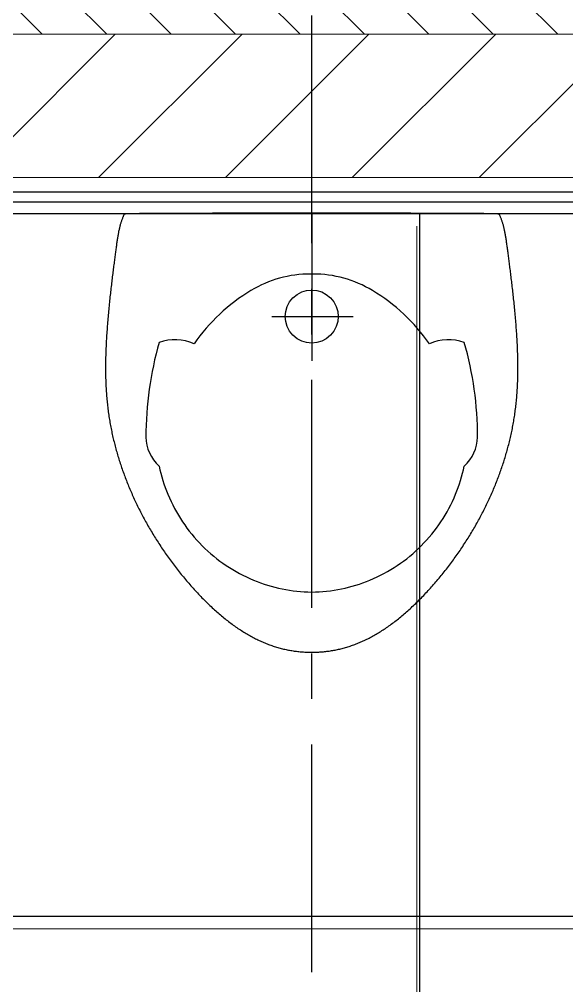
# Model space of a CAD drawing. Header units: millimetres. Extents: x 263321 to 4958806, y 33647 to 987811.
# Drawn here: x 2376948 to 2377329, y 484340 to 485013 of the extents above; entities that cross this region are included whole.
import ezdxf

# ---------------------------------------------------------------- set-up
doc = ezdxf.new("R2010")
doc.units = ezdxf.units.MM
doc.linetypes.add('CENTER', pattern=[50.8, 31.75, -6.35, 6.35, -6.35])
for name, color, linetype in [('A-PLAN-CL', 8, 'CENTER'), ('A-PLAN-HATCH2', 8, 'Continuous'), ('A-PLAN-PLASTER', 67, 'Continuous'), ('A-PLAN-SANITARY FIXTURES', 35, 'Continuous'), ('A-PLAN-TILE', 32, 'Continuous'), ('CEILING TOA', 7, 'Continuous'), ('FLOORING TOA', 7, 'Continuous')]:
    doc.layers.add(name, color=color, linetype=linetype)
for name, color, linetype, lineweight in [('A-PLAN-COLUMN', 3, 'Continuous', 0), ('A-PLAN-RCC-HATCH', 8, 'Continuous', 13), ('A-PLAN-THIN', 251, 'Continuous', 15), ('Base 7th & 9th', 250, 'Continuous', 35), ('TOA-FL-TILE-4', 8, 'Continuous', 5)]:
    doc.layers.add(name, color=color, linetype=linetype, lineweight=lineweight)

# ---------------------------------------------------------------- blocks, each defined once
blk = doc.blocks.new('A$C54621FCA')
at = {"layer": 'A-PLAN-SANITARY FIXTURES'}
for p, q in [((45.41, 282.85, 0), (46.54, 282.98, 0)), ((46.54, 282.98, 0), (47.67, 283.12, 0)), ((47.67, 283.12, 0), (48.82, 283.26, 0)), ((48.82, 283.26, 0), (49.98, 283.39, 0)), ((49.98, 283.39, 0), (51.15, 283.53, 0)), ((51.15, 283.53, 0), (52.33, 283.66, 0)), ((52.33, 283.66, 0), (53.52, 283.8, 0)), ((53.52, 283.8, 0), (54.71, 283.93, 0)), ((54.71, 283.93, 0), (55.92, 284.07, 0)), ((55.92, 284.07, 0), (57.13, 284.2, 0)), ((57.13, 284.2, 0), (58.35, 284.33, 0)), ((58.35, 284.33, 0), (59.58, 284.46, 0)), ((59.58, 284.46, 0), (60.81, 284.59, 0)), ((60.81, 284.59, 0), (62.05, 284.72, 0)), ((62.05, 284.72, 0), (63.3, 284.85, 0)), ((63.3, 284.85, 0), (64.55, 284.97, 0)), ((64.55, 284.97, 0), (65.81, 285.1, 0)), ((65.81, 285.1, 0), (67.07, 285.22, 0)), ((67.07, 285.22, 0), (68.34, 285.34, 0)), ((68.34, 285.34, 0), (69.61, 285.46, 0)), ((69.61, 285.46, 0), (70.89, 285.57, 0)), ((70.89, 285.57, 0), (72.16, 285.69, 0)), ((72.16, 285.69, 0), (73.45, 285.8, 0)), ((73.45, 285.8, 0), (74.73, 285.91, 0)), ((74.73, 285.91, 0), (76.02, 286.01, 0)), ((76.02, 286.01, 0), (77.31, 286.12, 0)), ((77.31, 286.12, 0), (78.6, 286.22, 0)), ((78.6, 286.22, 0), (79.89, 286.31, 0)), ((79.89, 286.31, 0), (81.18, 286.41, 0)), ((81.18, 286.41, 0), (82.47, 286.5, 0)), ((82.47, 286.5, 0), (83.76, 286.59, 0)), ((83.76, 286.59, 0), (85.05, 286.67, 0)), ((85.05, 286.67, 0), (86.34, 286.75, 0)), ((86.34, 286.75, 0), (87.63, 286.83, 0)), ((87.63, 286.83, 0), (88.92, 286.91, 0)), ((88.92, 286.91, 0), (90.2, 286.97, 0)), ((90.2, 286.97, 0), (91.49, 287.04, 0)), ((91.49, 287.04, 0), (92.77, 287.1, 0)), ((92.77, 287.1, 0), (94.04, 287.16, 0)), ((94.04, 287.16, 0), (95.31, 287.21, 0)), ((95.31, 287.21, 0), (96.58, 287.26, 0)), ((96.58, 287.26, 0), (97.85, 287.3, 0)), ((97.85, 287.3, 0), (99.11, 287.34, 0)), ((99.11, 287.34, 0), (100.36, 287.38, 0)), ((100.36, 287.38, 0), (101.61, 287.4, 0)), ((101.61, 287.4, 0), (102.86, 287.43, 0)), ((102.86, 287.43, 0), (104.09, 287.45, 0)), ((104.09, 287.45, 0), (105.33, 287.46, 0)), ((105.33, 287.46, 0), (106.55, 287.47, 0)), ((106.55, 287.47, 0), (107.77, 287.47, 0)), ((107.77, 287.47, 0), (108.98, 287.47, 0)), ((108.98, 287.47, 0), (110.19, 287.46, 0)), ((110.19, 287.46, 0), (111.39, 287.45, 0)), ((111.39, 287.45, 0), (112.59, 287.43, 0)), ((112.59, 287.43, 0), (113.77, 287.4, 0)), ((113.77, 287.4, 0), (114.95, 287.37, 0)), ((114.95, 287.37, 0), (116.13, 287.34, 0)), ((116.13, 287.34, 0), (117.3, 287.3, 0)), ((117.3, 287.3, 0), (118.46, 287.25, 0)), ((118.46, 287.25, 0), (119.62, 287.2, 0)), ((119.62, 287.2, 0), (120.77, 287.14, 0)), ((120.77, 287.14, 0), (121.91, 287.08, 0)), ((121.91, 287.08, 0), (123.05, 287.01, 0)), ((123.05, 287.01, 0), (124.19, 286.94, 0)), ((124.19, 286.94, 0), (125.32, 286.86, 0)), ((125.32, 286.86, 0), (126.44, 286.78, 0)), ((126.44, 286.78, 0), (127.56, 286.69, 0)), ((127.56, 286.69, 0), (128.67, 286.59, 0)), ((128.67, 286.59, 0), (129.78, 286.49, 0)), ((129.78, 286.49, 0), (130.88, 286.39, 0)), ((130.88, 286.39, 0), (131.98, 286.28, 0)), ((131.98, 286.28, 0), (133.07, 286.16, 0)), ((133.07, 286.16, 0), (134.16, 286.04, 0)), ((134.16, 286.04, 0), (135.25, 285.91, 0)), ((135.25, 285.91, 0), (136.33, 285.78, 0)), ((136.33, 285.78, 0), (137.41, 285.64, 0)), ((137.41, 285.64, 0), (138.48, 285.5, 0)), ((138.48, 285.5, 0), (139.55, 285.35, 0)), ((139.55, 285.35, 0), (140.61, 285.2, 0)), ((140.61, 285.2, 0), (141.67, 285.04, 0)), ((141.67, 285.04, 0), (142.73, 284.88, 0)), ((142.73, 284.88, 0), (143.79, 284.71, 0)), ((143.79, 284.71, 0), (144.84, 284.53, 0)), ((144.84, 284.53, 0), (145.88, 284.35, 0)), ((145.88, 284.35, 0), (146.93, 284.17, 0)), ((146.93, 284.17, 0), (147.97, 283.98, 0)), ((147.97, 283.98, 0), (149.01, 283.78, 0)), ((149.01, 283.78, 0), (150.04, 283.58, 0)), ((150.04, 283.58, 0), (151.07, 283.38, 0)), ((151.07, 283.38, 0), (152.1, 283.16, 0)), ((152.1, 283.16, 0), (153.13, 282.95, 0)), ((153.13, 282.95, 0), (154.16, 282.73, 0)), ((4.58, 276.08, 0), (5.04, 276.25, 0)), ((5.04, 276.25, 0), (5.5, 276.41, 0)), ((5.5, 276.41, 0), (5.97, 276.56, 0)), ((5.97, 276.56, 0), (6.44, 276.72, 0)), ((6.44, 276.72, 0), (6.92, 276.87, 0)), ((6.92, 276.87, 0), (7.41, 277.01, 0)), ((7.41, 277.01, 0), (7.9, 277.15, 0)), ((7.9, 277.15, 0), (8.4, 277.29, 0)), ((8.4, 277.29, 0), (8.91, 277.43, 0)), ((8.91, 277.43, 0), (9.42, 277.56, 0)), ((9.42, 277.56, 0), (9.94, 277.69, 0)), ((9.94, 277.69, 0), (10.48, 277.81, 0)), ((10.48, 277.81, 0), (11.02, 277.93, 0)), ((11.02, 277.93, 0), (11.56, 278.05, 0)), ((11.56, 278.05, 0), (12.12, 278.17, 0)), ((12.12, 278.17, 0), (12.69, 278.29, 0)), ((12.69, 278.29, 0), (13.27, 278.4, 0)), ((13.27, 278.4, 0), (13.86, 278.52, 0)), ((13.86, 278.52, 0), (14.46, 278.63, 0)), ((14.46, 278.63, 0), (15.07, 278.74, 0)), ((15.07, 278.74, 0), (15.69, 278.85, 0)), ((15.69, 278.85, 0), (16.33, 278.95, 0)), ((16.33, 278.95, 0), (16.97, 279.06, 0)), ((16.97, 279.06, 0), (17.63, 279.17, 0)), ((17.63, 279.17, 0), (18.3, 279.27, 0)), ((18.3, 279.27, 0), (18.99, 279.38, 0)), ((18.99, 279.38, 0), (19.68, 279.48, 0)), ((19.68, 279.48, 0), (20.4, 279.59, 0)), ((20.4, 279.59, 0), (21.12, 279.69, 0)), ((21.12, 279.69, 0), (21.86, 279.8, 0)), ((21.86, 279.8, 0), (22.62, 279.9, 0)), ((22.62, 279.9, 0), (23.39, 280.01, 0)), ((23.39, 280.01, 0), (24.17, 280.12, 0)), ((24.17, 280.12, 0), (24.97, 280.23, 0)), ((24.97, 280.23, 0), (25.79, 280.34, 0)), ((25.79, 280.34, 0), (26.62, 280.45, 0)), ((26.62, 280.45, 0), (27.47, 280.56, 0)), ((27.47, 280.56, 0), (28.33, 280.68, 0)), ((28.33, 280.68, 0), (29.22, 280.79, 0)), ((29.22, 280.79, 0), (30.11, 280.91, 0)), ((30.11, 280.91, 0), (31.03, 281.03, 0)), ((31.03, 281.03, 0), (31.96, 281.15, 0)), ((31.96, 281.15, 0), (32.91, 281.28, 0)), ((32.91, 281.28, 0), (33.87, 281.4, 0)), ((33.87, 281.4, 0), (34.85, 281.53, 0)), ((34.85, 281.53, 0), (35.84, 281.65, 0)), ((35.84, 281.65, 0), (36.85, 281.78, 0)), ((36.85, 281.78, 0), (37.87, 281.91, 0)), ((37.87, 281.91, 0), (38.91, 282.04, 0)), ((38.91, 282.04, 0), (39.96, 282.18, 0)), ((39.96, 282.18, 0), (41.03, 282.31, 0)), ((41.03, 282.31, 0), (42.1, 282.44, 0)), ((42.1, 282.44, 0), (43.19, 282.58, 0)), ((43.19, 282.58, 0), (44.3, 282.71, 0)), ((44.3, 282.71, 0), (45.41, 282.85, 0)), ((154.16, 282.73, 0), (155.18, 282.5, 0)), ((155.18, 282.5, 0), (156.2, 282.27, 0)), ((156.2, 282.27, 0), (157.22, 282.03, 0)), ((157.22, 282.03, 0), (158.23, 281.79, 0)), ((158.23, 281.79, 0), (159.25, 281.54, 0)), ((159.25, 281.54, 0), (160.26, 281.29, 0)), ((160.26, 281.29, 0), (161.27, 281.03, 0)), ((161.27, 281.03, 0), (162.28, 280.77, 0)), ((162.28, 280.77, 0), (163.29, 280.5, 0)), ((163.29, 280.5, 0), (164.29, 280.22, 0)), ((164.29, 280.22, 0), (165.3, 279.95, 0)), ((165.3, 279.95, 0), (166.3, 279.66, 0)), ((166.3, 279.66, 0), (167.31, 279.37, 0)), ((167.31, 279.37, 0), (168.31, 279.08, 0)), ((168.31, 279.08, 0), (169.31, 278.78, 0)), ((169.31, 278.78, 0), (170.31, 278.48, 0)), ((170.31, 278.48, 0), (171.31, 278.17, 0)), ((171.31, 278.17, 0), (172.31, 277.85, 0)), ((172.31, 277.85, 0), (173.31, 277.53, 0)), ((173.31, 277.53, 0), (174.31, 277.21, 0)), ((174.31, 277.21, 0), (175.3, 276.88, 0)), ((175.3, 276.88, 0), (176.3, 276.54, 0)), ((176.3, 276.54, 0), (177.3, 276.2, 0)), ((177.3, 276.2, 0), (178.3, 275.86, 0)), ((0.37, 268.86, 0), (0.5, 272.05, 0)), ((0.5, 272.05, 0), (0.66, 273.73, 0)), ((0.66, 273.73, 0), (0.85, 274.41, 0)), ((0.85, 274.41, 0), (1.09, 274.61, 0)), ((1.09, 274.61, 0), (1.36, 274.74, 0)), ((1.36, 274.74, 0), (1.68, 274.88, 0)), ((1.68, 274.88, 0), (2.03, 275.04, 0)), ((2.03, 275.04, 0), (2.41, 275.2, 0)), ((2.41, 275.2, 0), (2.82, 275.38, 0)), ((2.82, 275.38, 0), (3.24, 275.55, 0)), ((3.24, 275.55, 0), (3.68, 275.73, 0)), ((3.68, 275.73, 0), (4.13, 275.91, 0)), ((4.13, 275.91, 0), (4.58, 276.08, 0)), ((178.3, 275.86, 0), (179.29, 275.51, 0)), ((179.29, 275.51, 0), (180.29, 275.16, 0)), ((180.29, 275.16, 0), (181.29, 274.8, 0)), ((181.29, 274.8, 0), (182.28, 274.43, 0)), ((182.28, 274.43, 0), (183.28, 274.06, 0)), ((183.28, 274.06, 0), (184.27, 273.68, 0)), ((184.27, 273.68, 0), (185.27, 273.3, 0)), ((185.27, 273.3, 0), (186.26, 272.92, 0)), ((186.26, 272.92, 0), (187.26, 272.53, 0)), ((187.26, 272.53, 0), (188.25, 272.13, 0)), ((188.25, 272.13, 0), (189.25, 271.73, 0)), ((189.25, 271.73, 0), (190.24, 271.33, 0)), ((190.24, 271.33, 0), (191.23, 270.92, 0)), ((191.23, 270.92, 0), (192.22, 270.5, 0)), ((192.22, 270.5, 0), (193.21, 270.08, 0)), ((193.21, 270.08, 0), (194.2, 269.65, 0)), ((194.2, 269.65, 0), (195.19, 269.22, 0)), ((0.19, 255.96, 0), (0.27, 263.67, 0)), ((0.27, 263.67, 0), (0.37, 268.86, 0)), ((195.19, 269.22, 0), (196.18, 268.78, 0)), ((196.18, 268.78, 0), (197.17, 268.34, 0)), ((197.17, 268.34, 0), (198.16, 267.9, 0)), ((198.16, 267.9, 0), (199.15, 267.44, 0)), ((199.15, 267.44, 0), (200.14, 266.99, 0)), ((200.14, 266.99, 0), (201.12, 266.52, 0)), ((201.12, 266.52, 0), (202.11, 266.06, 0)), ((202.11, 266.06, 0), (203.09, 265.58, 0)), ((203.09, 265.58, 0), (204.08, 265.11, 0)), ((204.08, 265.11, 0), (205.06, 264.62, 0)), ((205.06, 264.62, 0), (206.04, 264.14, 0)), ((206.04, 264.14, 0), (207.02, 263.64, 0)), ((207.02, 263.64, 0), (208, 263.14, 0)), ((208, 263.14, 0), (208.98, 262.64, 0)), ((0.13, 245.22, 0), (0.19, 255.96, 0)), ((208.98, 262.64, 0), (209.96, 262.13, 0)), ((209.96, 262.13, 0), (210.94, 261.62, 0)), ((210.94, 261.62, 0), (211.91, 261.1, 0)), ((211.91, 261.1, 0), (212.89, 260.58, 0)), ((212.89, 260.58, 0), (213.86, 260.05, 0)), ((213.86, 260.05, 0), (214.84, 259.51, 0)), ((214.84, 259.51, 0), (215.81, 258.97, 0)), ((215.81, 258.97, 0), (216.78, 258.43, 0)), ((216.78, 258.43, 0), (217.75, 257.88, 0)), ((217.75, 257.88, 0), (218.72, 257.32, 0)), ((218.72, 257.32, 0), (219.69, 256.76, 0)), ((219.69, 256.76, 0), (220.66, 256.2, 0)), ((220.66, 256.2, 0), (221.62, 255.63, 0)), ((221.62, 255.63, 0), (222.59, 255.05, 0)), ((222.59, 255.05, 0), (223.55, 254.47, 0)), ((223.55, 254.47, 0), (224.51, 253.88, 0)), ((224.51, 253.88, 0), (225.47, 253.29, 0)), ((225.47, 253.29, 0), (226.43, 252.69, 0)), ((226.43, 252.69, 0), (227.39, 252.09, 0)), ((227.39, 252.09, 0), (228.34, 251.48, 0)), ((228.34, 251.48, 0), (229.3, 250.87, 0)), ((229.3, 250.87, 0), (230.25, 250.25, 0)), ((230.25, 250.25, 0), (231.2, 249.63, 0)), ((231.2, 249.63, 0), (232.15, 249, 0)), ((0.08, 230.95, 0), (0.13, 245.22, 0)), ((232.15, 249, 0), (233.1, 248.37, 0)), ((233.1, 248.37, 0), (234.05, 247.73, 0)), ((234.05, 247.73, 0), (235, 247.09, 0)), ((235, 247.09, 0), (235.94, 246.44, 0)), ((235.94, 246.44, 0), (236.88, 245.79, 0)), ((236.88, 245.79, 0), (237.82, 245.13, 0)), ((237.82, 245.13, 0), (238.76, 244.46, 0)), ((238.76, 244.46, 0), (239.7, 243.79, 0)), ((239.7, 243.79, 0), (240.64, 243.12, 0)), ((240.64, 243.12, 0), (241.57, 242.44, 0)), ((241.57, 242.44, 0), (242.5, 241.76, 0)), ((242.5, 241.76, 0), (243.43, 241.07, 0)), ((243.43, 241.07, 0), (244.35, 240.37, 0)), ((244.35, 240.37, 0), (245.27, 239.68, 0)), ((245.27, 239.68, 0), (246.19, 238.98, 0)), ((246.19, 238.98, 0), (247.11, 238.27, 0)), ((247.11, 238.27, 0), (248.02, 237.56, 0)), ((248.02, 237.56, 0), (248.94, 236.84, 0)), ((248.94, 236.84, 0), (249.84, 236.12, 0)), ((249.84, 236.12, 0), (250.75, 235.4, 0)), ((0.05, 212.89, 0), (0.08, 230.95, 0)), ((250.75, 235.4, 0), (251.65, 234.67, 0)), ((251.65, 234.67, 0), (252.54, 233.94, 0)), ((252.54, 233.94, 0), (253.44, 233.21, 0)), ((253.44, 233.21, 0), (254.33, 232.47, 0)), ((254.33, 232.47, 0), (255.21, 231.73, 0)), ((255.21, 231.73, 0), (256.09, 230.98, 0)), ((256.09, 230.98, 0), (256.97, 230.23, 0)), ((256.97, 230.23, 0), (257.84, 229.48, 0)), ((257.84, 229.48, 0), (258.71, 228.72, 0)), ((258.71, 228.72, 0), (259.57, 227.96, 0)), ((259.57, 227.96, 0), (260.43, 227.2, 0)), ((260.43, 227.2, 0), (261.28, 226.44, 0)), ((261.28, 226.44, 0), (262.13, 225.67, 0)), ((262.13, 225.67, 0), (262.97, 224.9, 0)), ((262.97, 224.9, 0), (263.81, 224.12, 0)), ((263.81, 224.12, 0), (264.64, 223.35, 0)), ((264.64, 223.35, 0), (265.47, 222.57, 0)), ((265.47, 222.57, 0), (266.29, 221.78, 0)), ((266.29, 221.78, 0), (267.1, 221, 0)), ((267.1, 221, 0), (267.91, 220.21, 0)), ((267.91, 220.21, 0), (268.71, 219.42, 0)), ((268.71, 219.42, 0), (269.51, 218.63, 0)), ((269.51, 218.63, 0), (270.3, 217.84, 0)), ((270.3, 217.84, 0), (271.08, 217.05, 0)), ((271.08, 217.05, 0), (271.86, 216.25, 0)), ((271.86, 216.25, 0), (272.63, 215.45, 0)), ((0.02, 191.8, 0), (0.05, 212.89, 0)), ((272.63, 215.45, 0), (273.39, 214.65, 0)), ((273.39, 214.65, 0), (274.15, 213.85, 0)), ((274.15, 213.85, 0), (274.89, 213.04, 0)), ((274.89, 213.04, 0), (275.63, 212.24, 0)), ((275.63, 212.24, 0), (276.37, 211.43, 0)), ((276.37, 211.43, 0), (277.09, 210.62, 0)), ((277.09, 210.62, 0), (277.81, 209.81, 0)), ((277.81, 209.81, 0), (278.52, 209, 0)), ((278.52, 209, 0), (279.23, 208.19, 0)), ((279.23, 208.19, 0), (279.92, 207.38, 0)), ((279.92, 207.38, 0), (280.61, 206.56, 0)), ((280.61, 206.56, 0), (281.28, 205.75, 0)), ((281.28, 205.75, 0), (281.95, 204.93, 0)), ((281.95, 204.93, 0), (282.61, 204.12, 0)), ((282.61, 204.12, 0), (283.27, 203.3, 0)), ((283.27, 203.3, 0), (283.91, 202.48, 0)), ((283.91, 202.48, 0), (284.54, 201.66, 0)), ((284.54, 201.66, 0), (285.17, 200.85, 0)), ((285.17, 200.85, 0), (285.78, 200.03, 0)), ((285.78, 200.03, 0), (286.39, 199.21, 0)), ((286.39, 199.21, 0), (286.99, 198.39, 0)), ((286.99, 198.39, 0), (287.58, 197.57, 0)), ((287.58, 197.57, 0), (288.15, 196.75, 0)), ((288.15, 196.75, 0), (288.72, 195.93, 0)), ((288.72, 195.93, 0), (289.28, 195.12, 0)), ((0.01, 168.69, 0), (0.02, 191.8, 0)), ((289.28, 195.12, 0), (289.83, 194.3, 0)), ((289.83, 194.3, 0), (290.37, 193.48, 0)), ((290.37, 193.48, 0), (290.9, 192.66, 0)), ((290.9, 192.66, 0), (291.42, 191.84, 0)), ((291.42, 191.84, 0), (291.93, 191.02, 0)), ((291.93, 191.02, 0), (292.43, 190.21, 0)), ((292.43, 190.21, 0), (292.92, 189.39, 0)), ((292.92, 189.39, 0), (293.4, 188.57, 0)), ((293.4, 188.57, 0), (293.87, 187.75, 0)), ((293.87, 187.75, 0), (294.34, 186.94, 0)), ((294.34, 186.94, 0), (294.79, 186.12, 0)), ((294.79, 186.12, 0), (295.23, 185.3, 0)), ((295.23, 185.3, 0), (295.66, 184.49, 0)), ((295.66, 184.49, 0), (296.09, 183.67, 0)), ((296.09, 183.67, 0), (296.5, 182.85, 0)), ((296.5, 182.85, 0), (296.91, 182.04, 0)), ((296.91, 182.04, 0), (297.3, 181.22, 0)), ((297.3, 181.22, 0), (297.69, 180.4, 0)), ((297.69, 180.4, 0), (298.07, 179.59, 0)), ((298.07, 179.59, 0), (298.44, 178.77, 0)), ((298.44, 178.77, 0), (298.79, 177.96, 0)), ((298.79, 177.96, 0), (299.14, 177.14, 0)), ((299.14, 177.14, 0), (299.48, 176.32, 0)), ((299.48, 176.32, 0), (299.81, 175.51, 0)), ((299.81, 175.51, 0), (300.14, 174.69, 0)), ((0, 144.58, 0), (0.01, 168.69, 0)), ((71.98, 171.58, 0), (71.98, 114.81, 0)), ((300.14, 174.69, 0), (300.45, 173.88, 0)), ((300.45, 173.88, 0), (300.75, 173.06, 0)), ((300.75, 173.06, 0), (301.05, 172.25, 0)), ((301.05, 172.25, 0), (301.33, 171.43, 0)), ((301.33, 171.43, 0), (301.61, 170.62, 0)), ((301.61, 170.62, 0), (301.88, 169.8, 0)), ((301.88, 169.8, 0), (302.14, 168.99, 0)), ((302.14, 168.99, 0), (302.39, 168.17, 0)), ((302.39, 168.17, 0), (302.63, 167.36, 0)), ((302.63, 167.36, 0), (302.86, 166.55, 0)), ((302.86, 166.55, 0), (303.08, 165.73, 0)), ((303.08, 165.73, 0), (303.3, 164.92, 0)), ((303.3, 164.92, 0), (303.5, 164.1, 0)), ((303.5, 164.1, 0), (303.7, 163.29, 0)), ((303.7, 163.29, 0), (303.89, 162.47, 0)), ((303.89, 162.47, 0), (304.07, 161.66, 0)), ((304.07, 161.66, 0), (304.24, 160.85, 0)), ((304.24, 160.85, 0), (304.4, 160.03, 0)), ((304.4, 160.03, 0), (304.55, 159.22, 0)), ((304.55, 159.22, 0), (304.7, 158.4, 0)), ((304.7, 158.4, 0), (304.83, 157.59, 0)), ((304.83, 157.59, 0), (304.96, 156.78, 0)), ((304.96, 156.78, 0), (305.08, 155.96, 0)), ((305.08, 155.96, 0), (305.19, 155.15, 0)), ((305.19, 155.15, 0), (305.3, 154.34, 0)), ((305.3, 154.34, 0), (305.39, 153.52, 0)), ((305.39, 153.52, 0), (305.48, 152.71, 0)), ((305.48, 152.71, 0), (305.55, 151.9, 0)), ((305.55, 151.9, 0), (305.62, 151.08, 0)), ((305.62, 151.08, 0), (305.69, 150.27, 0)), ((305.69, 150.27, 0), (305.74, 149.46, 0)), ((305.74, 149.46, 0), (305.78, 148.64, 0)), ((305.78, 148.64, 0), (305.82, 147.83, 0)), ((0, 143.74, 0), (0, 144.58, 0)), ((0, 143.74, 0), (102.78, 143.74, 0)), ((0, 142.89, 0), (0, 143.74, 0)), ((0.01, 118.78, 0), (0, 142.89, 0)), ((305.82, 147.83, 0), (305.85, 147.02, 0)), ((305.85, 147.02, 0), (305.87, 146.2, 0)), ((305.87, 146.2, 0), (305.88, 145.39, 0)), ((305.88, 142.08, 0), (305.87, 141.27, 0)), ((305.88, 145.39, 0), (305.89, 144.58, 0)), ((305.89, 144.58, 0), (305.88, 143.76, 0)), ((305.88, 143.76, 0), (305.88, 143.74, 0)), ((305.88, 143.74, 0), (305.88, 143.71, 0)), ((305.88, 143.71, 0), (305.89, 142.89, 0)), ((305.89, 142.89, 0), (305.88, 142.08, 0)), ((305.48, 134.76, 0), (305.39, 133.95, 0)), ((305.55, 135.57, 0), (305.48, 134.76, 0)), ((305.62, 136.39, 0), (305.55, 135.57, 0)), ((305.69, 137.2, 0), (305.62, 136.39, 0)), ((305.74, 138.01, 0), (305.69, 137.2, 0)), ((305.78, 138.83, 0), (305.74, 138.01, 0)), ((305.82, 139.64, 0), (305.78, 138.83, 0)), ((305.85, 140.45, 0), (305.82, 139.64, 0)), ((305.87, 141.27, 0), (305.85, 140.45, 0)), ((304.55, 128.25, 0), (304.4, 127.44, 0)), ((304.7, 129.07, 0), (304.55, 128.25, 0)), ((304.83, 129.88, 0), (304.7, 129.07, 0)), ((304.96, 130.69, 0), (304.83, 129.88, 0)), ((305.08, 131.51, 0), (304.96, 130.69, 0)), ((305.19, 132.32, 0), (305.08, 131.51, 0)), ((305.3, 133.13, 0), (305.19, 132.32, 0)), ((305.39, 133.95, 0), (305.3, 133.13, 0)), ((303.08, 121.74, 0), (302.86, 120.93, 0)), ((303.3, 122.55, 0), (303.08, 121.74, 0)), ((303.5, 123.37, 0), (303.3, 122.55, 0)), ((303.7, 124.18, 0), (303.5, 123.37, 0)), ((303.89, 125, 0), (303.7, 124.18, 0)), ((304.07, 125.81, 0), (303.89, 125, 0)), ((304.24, 126.62, 0), (304.07, 125.81, 0)), ((304.4, 127.44, 0), (304.24, 126.62, 0)), ((0.02, 95.67, 0), (0.01, 118.78, 0)), ((301.05, 115.22, 0), (300.75, 114.41, 0)), ((301.33, 116.04, 0), (301.05, 115.22, 0)), ((301.61, 116.85, 0), (301.33, 116.04, 0)), ((301.88, 117.67, 0), (301.61, 116.85, 0)), ((302.14, 118.48, 0), (301.88, 117.67, 0)), ((302.39, 119.3, 0), (302.14, 118.48, 0)), ((302.63, 120.11, 0), (302.39, 119.3, 0)), ((302.86, 120.93, 0), (302.63, 120.11, 0)), ((298.07, 107.88, 0), (297.69, 107.07, 0)), ((298.44, 108.7, 0), (298.07, 107.88, 0)), ((298.79, 109.51, 0), (298.44, 108.7, 0)), ((299.14, 110.33, 0), (298.79, 109.51, 0)), ((299.48, 111.15, 0), (299.14, 110.33, 0)), ((299.81, 111.96, 0), (299.48, 111.15, 0)), ((300.14, 112.78, 0), (299.81, 111.96, 0)), ((300.45, 113.59, 0), (300.14, 112.78, 0)), ((300.75, 114.41, 0), (300.45, 113.59, 0)), ((294.79, 101.35, 0), (294.34, 100.53, 0)), ((295.23, 102.17, 0), (294.79, 101.35, 0)), ((295.66, 102.98, 0), (295.23, 102.17, 0)), ((296.09, 103.8, 0), (295.66, 102.98, 0)), ((296.5, 104.62, 0), (296.09, 103.8, 0)), ((296.91, 105.43, 0), (296.5, 104.62, 0)), ((297.3, 106.25, 0), (296.91, 105.43, 0)), ((297.69, 107.07, 0), (297.3, 106.25, 0)), ((0.05, 74.58, 0), (0.02, 95.67, 0)), ((290.9, 94.81, 0), (290.37, 93.99, 0)), ((291.42, 95.63, 0), (290.9, 94.81, 0)), ((291.93, 96.45, 0), (291.42, 95.63, 0)), ((292.43, 97.26, 0), (291.93, 96.45, 0)), ((292.92, 98.08, 0), (292.43, 97.26, 0)), ((293.4, 98.9, 0), (292.92, 98.08, 0)), ((293.87, 99.72, 0), (293.4, 98.9, 0)), ((294.34, 100.53, 0), (293.87, 99.72, 0)), ((286.39, 88.26, 0), (285.78, 87.44, 0)), ((286.99, 89.08, 0), (286.39, 88.26, 0)), ((287.58, 89.9, 0), (286.99, 89.08, 0)), ((288.15, 90.72, 0), (287.58, 89.9, 0)), ((288.72, 91.54, 0), (288.15, 90.72, 0)), ((289.28, 92.35, 0), (288.72, 91.54, 0)), ((289.83, 93.17, 0), (289.28, 92.35, 0)), ((290.37, 93.99, 0), (289.83, 93.17, 0)), ((280.61, 80.91, 0), (279.92, 80.1, 0)), ((281.28, 81.72, 0), (280.61, 80.91, 0)), ((281.95, 82.54, 0), (281.28, 81.72, 0)), ((282.61, 83.36, 0), (281.95, 82.54, 0)), ((283.27, 84.17, 0), (282.61, 83.36, 0)), ((283.91, 84.99, 0), (283.27, 84.17, 0)), ((284.54, 85.81, 0), (283.91, 84.99, 0)), ((285.17, 86.62, 0), (284.54, 85.81, 0)), ((285.78, 87.44, 0), (285.17, 86.62, 0)), ((0.08, 56.52, 0), (0.05, 74.58, 0)), ((274.89, 74.43, 0), (274.15, 73.62, 0)), ((275.63, 75.23, 0), (274.89, 74.43, 0)), ((276.37, 76.04, 0), (275.63, 75.23, 0)), ((277.09, 76.85, 0), (276.37, 76.04, 0)), ((277.81, 77.66, 0), (277.09, 76.85, 0)), ((278.52, 78.47, 0), (277.81, 77.66, 0)), ((279.23, 79.28, 0), (278.52, 78.47, 0)), ((279.92, 80.1, 0), (279.23, 79.28, 0)), ((268.71, 68.05, 0), (267.91, 67.26, 0)), ((269.51, 68.84, 0), (268.71, 68.05, 0)), ((270.3, 69.63, 0), (269.51, 68.84, 0)), ((271.08, 70.43, 0), (270.3, 69.63, 0)), ((271.86, 71.22, 0), (271.08, 70.43, 0)), ((272.63, 72.02, 0), (271.86, 71.22, 0)), ((273.39, 72.82, 0), (272.63, 72.02, 0)), ((274.15, 73.62, 0), (273.39, 72.82, 0)), ((261.28, 61.03, 0), (260.43, 60.27, 0)), ((262.13, 61.8, 0), (261.28, 61.03, 0)), ((262.97, 62.57, 0), (262.13, 61.8, 0)), ((263.81, 63.35, 0), (262.97, 62.57, 0)), ((264.64, 64.12, 0), (263.81, 63.35, 0)), ((265.47, 64.9, 0), (264.64, 64.12, 0)), ((266.29, 65.69, 0), (265.47, 64.9, 0)), ((267.1, 66.47, 0), (266.29, 65.69, 0)), ((267.91, 67.26, 0), (267.1, 66.47, 0)), ((0.13, 42.25, 0), (0.08, 56.52, 0)), ((253.44, 54.26, 0), (252.54, 53.53, 0)), ((254.33, 55, 0), (253.44, 54.26, 0)), ((255.21, 55.74, 0), (254.33, 55, 0)), ((256.09, 56.49, 0), (255.21, 55.74, 0)), ((256.97, 57.24, 0), (256.09, 56.49, 0)), ((257.84, 57.99, 0), (256.97, 57.24, 0)), ((258.71, 58.75, 0), (257.84, 57.99, 0)), ((259.57, 59.51, 0), (258.71, 58.75, 0)), ((260.43, 60.27, 0), (259.57, 59.51, 0)), ((245.27, 47.79, 0), (244.35, 47.1, 0)), ((246.19, 48.5, 0), (245.27, 47.79, 0)), ((247.11, 49.2, 0), (246.19, 48.5, 0)), ((248.02, 49.91, 0), (247.11, 49.2, 0)), ((248.94, 50.63, 0), (248.02, 49.91, 0)), ((249.84, 51.35, 0), (248.94, 50.63, 0)), ((250.75, 52.07, 0), (249.84, 51.35, 0)), ((251.65, 52.8, 0), (250.75, 52.07, 0)), ((252.54, 53.53, 0), (251.65, 52.8, 0)), ((0.19, 31.51, 0), (0.13, 42.25, 0)), ((235.94, 41.03, 0), (235, 40.38, 0)), ((236.88, 41.69, 0), (235.94, 41.03, 0)), ((237.82, 42.34, 0), (236.88, 41.69, 0)), ((238.76, 43.01, 0), (237.82, 42.34, 0)), ((239.7, 43.68, 0), (238.76, 43.01, 0)), ((240.64, 44.35, 0), (239.7, 43.68, 0)), ((241.57, 45.03, 0), (240.64, 44.35, 0)), ((242.5, 45.71, 0), (241.57, 45.03, 0)), ((243.43, 46.4, 0), (242.5, 45.71, 0)), ((244.35, 47.1, 0), (243.43, 46.4, 0)), ((225.47, 34.18, 0), (224.51, 33.59, 0)), ((226.43, 34.78, 0), (225.47, 34.18, 0)), ((227.39, 35.38, 0), (226.43, 34.78, 0)), ((228.34, 35.99, 0), (227.39, 35.38, 0)), ((229.3, 36.6, 0), (228.34, 35.99, 0)), ((230.25, 37.22, 0), (229.3, 36.6, 0)), ((231.2, 37.84, 0), (230.25, 37.22, 0)), ((232.15, 38.47, 0), (231.2, 37.84, 0)), ((233.1, 39.1, 0), (232.15, 38.47, 0)), ((234.05, 39.74, 0), (233.1, 39.1, 0)), ((235, 40.38, 0), (234.05, 39.74, 0)), ((0.27, 23.8, 0), (0.19, 31.51, 0)), ((213.86, 27.42, 0), (212.89, 26.89, 0)), ((214.84, 27.96, 0), (213.86, 27.42, 0)), ((215.81, 28.5, 0), (214.84, 27.96, 0)), ((216.78, 29.04, 0), (215.81, 28.5, 0)), ((217.75, 29.59, 0), (216.78, 29.04, 0)), ((218.72, 30.15, 0), (217.75, 29.59, 0)), ((219.69, 30.71, 0), (218.72, 30.15, 0)), ((220.66, 31.27, 0), (219.69, 30.71, 0)), ((221.62, 31.84, 0), (220.66, 31.27, 0)), ((222.59, 32.42, 0), (221.62, 31.84, 0)), ((223.55, 33, 0), (222.59, 32.42, 0)), ((224.51, 33.59, 0), (223.55, 33, 0)), ((0.37, 18.61, 0), (0.27, 23.8, 0)), ((200.14, 20.48, 0), (199.15, 20.03, 0)), ((201.12, 20.95, 0), (200.14, 20.48, 0)), ((202.11, 21.41, 0), (201.12, 20.95, 0)), ((203.09, 21.89, 0), (202.11, 21.41, 0)), ((204.08, 22.36, 0), (203.09, 21.89, 0)), ((205.06, 22.85, 0), (204.08, 22.36, 0)), ((206.04, 23.33, 0), (205.06, 22.85, 0)), ((207.02, 23.83, 0), (206.04, 23.33, 0)), ((208, 24.33, 0), (207.02, 23.83, 0)), ((208.98, 24.83, 0), (208, 24.33, 0)), ((209.96, 25.34, 0), (208.98, 24.83, 0)), ((210.94, 25.85, 0), (209.96, 25.34, 0)), ((211.91, 26.37, 0), (210.94, 25.85, 0)), ((212.89, 26.89, 0), (211.91, 26.37, 0)), ((0.5, 15.42, 0), (0.37, 18.61, 0)), ((0.66, 13.74, 0), (0.5, 15.42, 0)), ((0.85, 13.06, 0), (0.66, 13.74, 0)), ((184.27, 13.79, 0), (183.28, 13.41, 0)), ((185.27, 14.17, 0), (184.27, 13.79, 0)), ((186.26, 14.55, 0), (185.27, 14.17, 0)), ((187.26, 14.94, 0), (186.26, 14.55, 0)), ((188.25, 15.34, 0), (187.26, 14.94, 0)), ((189.25, 15.74, 0), (188.25, 15.34, 0)), ((190.24, 16.14, 0), (189.25, 15.74, 0)), ((191.23, 16.56, 0), (190.24, 16.14, 0)), ((192.22, 16.97, 0), (191.23, 16.56, 0)), ((193.21, 17.39, 0), (192.22, 16.97, 0)), ((194.2, 17.82, 0), (193.21, 17.39, 0)), ((195.19, 18.25, 0), (194.2, 17.82, 0)), ((196.18, 18.69, 0), (195.19, 18.25, 0)), ((197.17, 19.13, 0), (196.18, 18.69, 0)), ((198.16, 19.58, 0), (197.17, 19.13, 0)), ((199.15, 20.03, 0), (198.16, 19.58, 0)), ((1.09, 12.86, 0), (0.85, 13.06, 0)), ((1.36, 12.73, 0), (1.09, 12.86, 0)), ((1.68, 12.59, 0), (1.36, 12.73, 0)), ((2.03, 12.43, 0), (1.68, 12.59, 0)), ((2.41, 12.27, 0), (2.03, 12.43, 0)), ((2.82, 12.09, 0), (2.41, 12.27, 0)), ((3.24, 11.92, 0), (2.82, 12.09, 0)), ((3.68, 11.74, 0), (3.24, 11.92, 0)), ((4.13, 11.56, 0), (3.68, 11.74, 0)), ((4.58, 11.39, 0), (4.13, 11.56, 0)), ((5.04, 11.23, 0), (4.58, 11.39, 0)), ((5.5, 11.06, 0), (5.04, 11.23, 0)), ((5.97, 10.91, 0), (5.5, 11.06, 0)), ((6.44, 10.75, 0), (5.97, 10.91, 0)), ((6.92, 10.6, 0), (6.44, 10.75, 0)), ((7.41, 10.46, 0), (6.92, 10.6, 0)), ((7.9, 10.32, 0), (7.41, 10.46, 0)), ((8.4, 10.18, 0), (7.9, 10.32, 0)), ((8.91, 10.04, 0), (8.4, 10.18, 0)), ((9.42, 9.91, 0), (8.91, 10.04, 0)), ((9.94, 9.79, 0), (9.42, 9.91, 0)), ((10.48, 9.66, 0), (9.94, 9.79, 0)), ((11.02, 9.54, 0), (10.48, 9.66, 0)), ((11.56, 9.42, 0), (11.02, 9.54, 0)), ((12.12, 9.3, 0), (11.56, 9.42, 0)), ((12.69, 9.18, 0), (12.12, 9.3, 0)), ((13.27, 9.07, 0), (12.69, 9.18, 0)), ((13.86, 8.95, 0), (13.27, 9.07, 0)), ((14.46, 8.84, 0), (13.86, 8.95, 0)), ((15.07, 8.73, 0), (14.46, 8.84, 0)), ((15.69, 8.63, 0), (15.07, 8.73, 0)), ((16.33, 8.52, 0), (15.69, 8.63, 0)), ((16.97, 8.41, 0), (16.33, 8.52, 0)), ((17.63, 8.31, 0), (16.97, 8.41, 0)), ((18.3, 8.2, 0), (17.63, 8.31, 0)), ((18.99, 8.09, 0), (18.3, 8.2, 0)), ((19.68, 7.99, 0), (18.99, 8.09, 0)), ((20.4, 7.88, 0), (19.68, 7.99, 0)), ((21.12, 7.78, 0), (20.4, 7.88, 0)), ((21.86, 7.67, 0), (21.12, 7.78, 0)), ((22.62, 7.57, 0), (21.86, 7.67, 0)), ((23.39, 7.46, 0), (22.62, 7.57, 0)), ((24.17, 7.35, 0), (23.39, 7.46, 0)), ((24.97, 7.24, 0), (24.17, 7.35, 0)), ((25.79, 7.13, 0), (24.97, 7.24, 0)), ((26.62, 7.02, 0), (25.79, 7.13, 0)), ((27.47, 6.91, 0), (26.62, 7.02, 0)), ((28.33, 6.79, 0), (27.47, 6.91, 0)), ((29.22, 6.68, 0), (28.33, 6.79, 0)), ((163.29, 6.97, 0), (162.28, 6.71, 0)), ((164.29, 7.25, 0), (163.29, 6.97, 0)), ((165.3, 7.53, 0), (164.29, 7.25, 0)), ((166.3, 7.81, 0), (165.3, 7.53, 0)), ((167.31, 8.1, 0), (166.3, 7.81, 0)), ((168.31, 8.39, 0), (167.31, 8.1, 0)), ((169.31, 8.69, 0), (168.31, 8.39, 0)), ((170.31, 8.99, 0), (169.31, 8.69, 0)), ((171.31, 9.3, 0), (170.31, 8.99, 0)), ((172.31, 9.62, 0), (171.31, 9.3, 0)), ((173.31, 9.94, 0), (172.31, 9.62, 0)), ((174.31, 10.26, 0), (173.31, 9.94, 0)), ((175.3, 10.59, 0), (174.31, 10.26, 0)), ((176.3, 10.93, 0), (175.3, 10.59, 0)), ((177.3, 11.27, 0), (176.3, 10.93, 0)), ((178.3, 11.61, 0), (177.3, 11.27, 0)), ((179.29, 11.96, 0), (178.3, 11.61, 0)), ((180.29, 12.32, 0), (179.29, 11.96, 0)), ((181.29, 12.68, 0), (180.29, 12.32, 0)), ((182.28, 13.04, 0), (181.29, 12.68, 0)), ((183.28, 13.41, 0), (182.28, 13.04, 0)), ((30.11, 6.56, 0), (29.22, 6.68, 0)), ((31.03, 6.44, 0), (30.11, 6.56, 0)), ((31.96, 6.32, 0), (31.03, 6.44, 0)), ((32.91, 6.19, 0), (31.96, 6.32, 0)), ((33.87, 6.07, 0), (32.91, 6.19, 0)), ((34.85, 5.94, 0), (33.87, 6.07, 0)), ((35.84, 5.82, 0), (34.85, 5.94, 0)), ((36.85, 5.69, 0), (35.84, 5.82, 0)), ((37.87, 5.56, 0), (36.85, 5.69, 0)), ((38.91, 5.43, 0), (37.87, 5.56, 0)), ((39.96, 5.29, 0), (38.91, 5.43, 0)), ((41.03, 5.16, 0), (39.96, 5.29, 0)), ((42.1, 5.03, 0), (41.03, 5.16, 0)), ((43.19, 4.89, 0), (42.1, 5.03, 0)), ((44.3, 4.76, 0), (43.19, 4.89, 0)), ((45.41, 4.62, 0), (44.3, 4.76, 0)), ((46.54, 4.49, 0), (45.41, 4.62, 0)), ((47.67, 4.35, 0), (46.54, 4.49, 0)), ((48.82, 4.21, 0), (47.67, 4.35, 0)), ((49.98, 4.08, 0), (48.82, 4.21, 0)), ((51.15, 3.94, 0), (49.98, 4.08, 0)), ((52.33, 3.81, 0), (51.15, 3.94, 0)), ((53.52, 3.67, 0), (52.33, 3.81, 0)), ((54.71, 3.54, 0), (53.52, 3.67, 0)), ((55.92, 3.4, 0), (54.71, 3.54, 0)), ((57.13, 3.27, 0), (55.92, 3.4, 0)), ((58.35, 3.14, 0), (57.13, 3.27, 0)), ((59.58, 3.01, 0), (58.35, 3.14, 0)), ((60.81, 2.88, 0), (59.58, 3.01, 0)), ((62.05, 2.75, 0), (60.81, 2.88, 0)), ((63.3, 2.62, 0), (62.05, 2.75, 0)), ((64.55, 2.5, 0), (63.3, 2.62, 0)), ((65.81, 2.37, 0), (64.55, 2.5, 0)), ((67.07, 2.25, 0), (65.81, 2.37, 0)), ((68.34, 2.13, 0), (67.07, 2.25, 0)), ((69.61, 2.01, 0), (68.34, 2.13, 0)), ((70.89, 1.9, 0), (69.61, 2.01, 0)), ((72.16, 1.78, 0), (70.89, 1.9, 0)), ((73.45, 1.67, 0), (72.16, 1.78, 0)), ((74.73, 1.56, 0), (73.45, 1.67, 0)), ((76.02, 1.46, 0), (74.73, 1.56, 0)), ((77.31, 1.35, 0), (76.02, 1.46, 0)), ((78.6, 1.25, 0), (77.31, 1.35, 0)), ((79.89, 1.16, 0), (78.6, 1.25, 0)), ((81.18, 1.06, 0), (79.89, 1.16, 0)), ((82.47, 0.97, 0), (81.18, 1.06, 0)), ((83.76, 0.88, 0), (82.47, 0.97, 0)), ((85.05, 0.8, 0), (83.76, 0.88, 0)), ((86.34, 0.72, 0), (85.05, 0.8, 0)), ((87.63, 0.64, 0), (86.34, 0.72, 0)), ((88.92, 0.57, 0), (87.63, 0.64, 0)), ((90.2, 0.5, 0), (88.92, 0.57, 0)), ((91.49, 0.43, 0), (90.2, 0.5, 0)), ((92.77, 0.37, 0), (91.49, 0.43, 0)), ((94.04, 0.31, 0), (92.77, 0.37, 0)), ((95.31, 0.26, 0), (94.04, 0.31, 0)), ((96.58, 0.21, 0), (95.31, 0.26, 0)), ((97.85, 0.17, 0), (96.58, 0.21, 0)), ((99.11, 0.13, 0), (97.85, 0.17, 0)), ((100.36, 0.1, 0), (99.11, 0.13, 0)), ((101.61, 0.07, 0), (100.36, 0.1, 0)), ((102.86, 0.04, 0), (101.61, 0.07, 0)), ((104.09, 0.02, 0), (102.86, 0.04, 0)), ((105.33, 0.01, 0), (104.09, 0.02, 0)), ((106.55, 0, 0), (105.33, 0.01, 0)), ((107.77, 0, 0), (106.55, 0, 0)), ((108.98, 0, 0), (107.77, 0, 0)), ((110.19, 0.01, 0), (108.98, 0, 0)), ((111.39, 0.02, 0), (110.19, 0.01, 0)), ((112.59, 0.04, 0), (111.39, 0.02, 0)), ((113.77, 0.07, 0), (112.59, 0.04, 0)), ((114.95, 0.1, 0), (113.77, 0.07, 0)), ((116.13, 0.13, 0), (114.95, 0.1, 0)), ((117.3, 0.17, 0), (116.13, 0.13, 0)), ((118.46, 0.22, 0), (117.3, 0.17, 0)), ((119.62, 0.27, 0), (118.46, 0.22, 0)), ((120.77, 0.33, 0), (119.62, 0.27, 0)), ((121.91, 0.39, 0), (120.77, 0.33, 0)), ((123.05, 0.46, 0), (121.91, 0.39, 0)), ((124.19, 0.53, 0), (123.05, 0.46, 0)), ((125.32, 0.61, 0), (124.19, 0.53, 0)), ((126.44, 0.69, 0), (125.32, 0.61, 0)), ((127.56, 0.78, 0), (126.44, 0.69, 0)), ((128.67, 0.88, 0), (127.56, 0.78, 0)), ((129.78, 0.98, 0), (128.67, 0.88, 0)), ((130.88, 1.08, 0), (129.78, 0.98, 0)), ((131.98, 1.19, 0), (130.88, 1.08, 0)), ((133.07, 1.31, 0), (131.98, 1.19, 0)), ((134.16, 1.43, 0), (133.07, 1.31, 0)), ((135.25, 1.56, 0), (134.16, 1.43, 0)), ((136.33, 1.69, 0), (135.25, 1.56, 0)), ((137.41, 1.83, 0), (136.33, 1.69, 0)), ((138.48, 1.97, 0), (137.41, 1.83, 0)), ((139.55, 2.12, 0), (138.48, 1.97, 0)), ((140.61, 2.27, 0), (139.55, 2.12, 0)), ((141.67, 2.43, 0), (140.61, 2.27, 0)), ((142.73, 2.59, 0), (141.67, 2.43, 0)), ((143.79, 2.76, 0), (142.73, 2.59, 0)), ((144.84, 2.94, 0), (143.79, 2.76, 0)), ((145.88, 3.12, 0), (144.84, 2.94, 0)), ((146.93, 3.3, 0), (145.88, 3.12, 0)), ((147.97, 3.49, 0), (146.93, 3.3, 0)), ((149.01, 3.69, 0), (147.97, 3.49, 0)), ((150.04, 3.89, 0), (149.01, 3.69, 0)), ((151.07, 4.1, 0), (150.04, 3.89, 0)), ((152.1, 4.31, 0), (151.07, 4.1, 0)), ((153.13, 4.52, 0), (152.1, 4.31, 0)), ((154.16, 4.74, 0), (153.13, 4.52, 0)), ((155.18, 4.97, 0), (154.16, 4.74, 0)), ((156.2, 5.2, 0), (155.18, 4.97, 0)), ((157.22, 5.44, 0), (156.2, 5.2, 0)), ((158.23, 5.68, 0), (157.22, 5.44, 0)), ((159.25, 5.93, 0), (158.23, 5.68, 0)), ((160.26, 6.18, 0), (159.25, 5.93, 0)), ((161.27, 6.44, 0), (160.26, 6.18, 0)), ((162.28, 6.71, 0), (161.27, 6.44, 0))]:
    blk.add_line(p, q, dxfattribs=at)
at = {"layer": 'A-PLAN-SANITARY FIXTURES', "extrusion": (0, 0, -1)}
for centre, major_axis, start_param, end_param in [((155.96, 19.55, 0), (-169.55, 169.55), 0.50678, 0.785398), ((155.5, 231.51, 0), (-19.67, -19.67), 2.373062, 3.195577), ((121.27, 239.16, 0), (-23.41, -23.41), 0.367298, 1.121678), ((152.96, 140.38, 0), (-79.3, -79.3), 2.564959, 2.748732), ((153.41, 141.48, 0), (-78.46, 78.46), 1.177936, 1.569119), ((164.04, 119.98, 0), (-90.86, 90.86), -0.245139, 0.181004), ((154.11, 142.18, 0), (-77.76, 77.76), 1.569119, 1.963307), ((123.04, 144.58, 0), (-57.06, 57.06), -0.785398, -0.245139), ((155.2, 142.63, 0), (-76.93, -76.93), 3.534104, 3.916805), ((123.04, 144.58, 0), (-57.06, -57.06), 0.774983, 0.785398), ((123.04, 142.89, 0), (-57.06, 57.06), -0.785398, -0.774983), ((123.04, 142.89, 0), (-57.06, 57.06), -1.325657, -0.785398), ((155.2, 144.84, 0), (-76.93, 76.93), 2.36638, 2.749082), ((164.04, 167.49, 0), (-90.86, -90.86), 6.102181, 6.528324), ((154.11, 145.29, 0), (-77.76, -77.76), 4.319878, 4.714067), ((153.41, 145.99, 0), (-78.46, -78.46), 4.714067, 5.10525), ((121.27, 48.31, 0), (-23.41, 23.41), -1.121678, -0.367298), ((152.96, 147.09, 0), (-79.3, -79.3), 5.10525, 5.289023), ((155.96, 267.92, 0), (-169.55, -169.55), 5.497787, 5.776405), ((155.5, 55.96, 0), (-19.67, 19.67), 3.087608, 3.910123)]:
    blk.add_ellipse(centre, major_axis=major_axis, ratio=1, start_param=start_param, end_param=end_param, dxfattribs=at)
blk.add_ellipse((71.98, 143.74, 0), major_axis=(-13.06, -13.06), ratio=1, dxfattribs=at)
blk = doc.blocks.new('Rest Room-1.01')
at = {"layer": 'A-PLAN-HATCH2'}
h = blk.add_hatch(dxfattribs=at)
h.set_pattern_fill('ANSI31', color=256, scale=500, angle=261.24321, style=0)
h.set_pattern_definition([(45, (36317.29, 623598.805), (-44.194174, 44.194174), [])])
h.paths.add_polyline_path([(5108.41, 1738.05), (1318.41, 1738.05), (1318.41, 1838.05), (5108.41, 1838.05)])
at = {"layer": 'A-PLAN-RCC-HATCH'}
h = blk.add_hatch(dxfattribs=at)
h.set_pattern_fill('ANSI31', color=256, scale=10, angle=90, style=0)
h.set_pattern_definition([(135, (-199081.592, -302281.95), (-22.4506403, -22.4506403), [])])
h.paths.add_polyline_path([(4018.41, 2138.05), (5118.41, 2138.05), (5118.41, 1838.05), (4018.41, 1838.05)])
at = {"layer": 'A-PLAN-CL', "linetype": 'CENTER', "ltscale": 5}
blk.add_line((4718.41, 676.29), (4718.41, 2167.58), dxfattribs=at)
at = {"layer": 'A-PLAN-COLUMN', "elevation": 0}
blk.add_lwpolyline([(4018.41, 2138.05), (5118.41, 2138.05), (5118.41, 1838.05), (4018.41, 1838.05)], close=True, dxfattribs=at)
at = {"layer": 'A-PLAN-PLASTER', "elevation": 0}
blk.add_lwpolyline([(1208.41, 1838.05), (1208.41, 1128.05), (1328.41, 1128.05), (1328.41, 1728.05), (5108.41, 1728.05), (5108.41, -2391.95), (-946.59, -2391.95), (-946.59, -741.95), (-1166.59, -741.95), (-1166.59, -967.68)], dxfattribs=at)
at = {"layer": 'A-PLAN-THIN', "elevation": 0}
blk.add_lwpolyline([(5108.41, 1738.05), (1318.41, 1738.05), (1318.41, 1838.05), (5108.41, 1838.05)], close=True, dxfattribs=at)
at = {"layer": 'A-PLAN-TILE', "elevation": 0}
blk.add_lwpolyline([(1337.17, 1721.05), (1337.17, 1713.05), (5097.6, 1713.05), (5097.6, 1721.05)], close=True, dxfattribs=at)
at = {"layer": 'A-PLAN-SANITARY FIXTURES', "xscale": -1, "rotation": 90.00007315773203}
blk.add_blockref('A$C54621FCA', (4862.14, 1713.24, 0), dxfattribs=at)

msp = doc.modelspace()

# ---------------------------------------------------------------- hatches: boundary and pattern name
at = {"layer": 'CEILING TOA'}
h = msp.add_hatch(dxfattribs=at)
h.set_pattern_fill('_USER', color=252, scale=600, angle=270, double=1, pattern_type=0)
h.set_pattern_definition([(270, (2367626.63, 480788.06), (600, -1e-13), []), (0, (2367626.63, 480788.06), (0, 600), [])])
edge = h.paths.add_edge_path()
edge.add_line((2367651.63, 481803.06), (2367651.63, 481978.06))
edge.add_line((2367651.63, 481978.06), (2369401.63, 481978.06))
edge.add_arc((2369401.63, 481988.06), 10, 270, 360)
edge.add_line((2369411.63, 481988.06), (2369411.63, 482118.06))
edge.add_arc((2369401.63, 482118.06), 10, 360, 450)
edge.add_line((2369401.63, 482128.06), (2368766.63, 482128.06))
edge.add_line((2368766.63, 482128.06), (2368766.63, 484963.06))
edge.add_line((2368766.63, 484963.06), (2373626.63, 484963.06))
edge.add_line((2373626.63, 484963.06), (2373626.88, 484288.06))
edge.add_arc((2373636.89, 484288.06), 10.01, 180.02122, 268.52833)
edge.add_line((2373636.63, 484278.06), (2373766.63, 484278.06))
edge.add_arc((2373766.63, 484288.06), 10, 270, 360)
edge.add_line((2373776.63, 484288.06), (2373776.63, 484878.06))
edge.add_line((2373776.63, 484878.06), (2377526.63, 484878.06))
edge.add_line((2377526.63, 484878.06), (2377526.63, 480938.06))
edge.add_line((2377526.63, 480938.06), (2371502.63, 480938.06))
edge.add_line((2371502.63, 480938.06), (2371502.63, 482428.06))
edge.add_arc((2371492.63, 482428.06), 10, 0, 90)
edge.add_line((2371492.63, 482438.06), (2371261.63, 482438.06))
edge.add_arc((2371261.63, 482428.06), 10, 90, 180)
edge.add_line((2371251.63, 482428.06), (2371251.63, 480788.06))
edge.add_line((2371251.63, 480788.06), (2370526.63, 480788.06))
edge.add_line((2370526.63, 480788.06), (2370526.63, 481428.06))
edge.add_arc((2370516.63, 481428.06), 10, 0, 90)
edge.add_line((2370516.63, 481438.06), (2370386.63, 481438.06))
edge.add_arc((2370386.63, 481428.06), 10, 90, 180)
edge.add_line((2370376.63, 481428.06), (2370376.63, 480788.06))
edge.add_line((2370376.63, 480788.06), (2367626.63, 480788.06))
edge.add_line((2367626.63, 480788.06), (2367626.61, 481803.06))
edge.add_line((2367626.61, 481803.06), (2367651.63, 481803.06))
at = {"layer": 'FLOORING TOA', "true_color": 0xc7c8ca}
h = msp.add_hatch(dxfattribs=at)
h.set_pattern_fill('EARTH', color=9, scale=120)
edge = h.paths.add_edge_path()
edge.add_line((2399150.32, 470683.06), (2406751.63, 470683.06))
edge.add_line((2406751.63, 470683.06), (2406751.63, 489283.06))
edge.add_line((2406751.63, 489283.06), (2406777, 491421.92))
edge.add_line((2406777, 491421.92), (2410711.63, 491383.06))
edge.add_line((2410711.63, 491383.06), (2410711.63, 490662.79))
edge.add_line((2410711.63, 490662.79), (2412251.63, 490662.79))
edge.add_line((2412251.63, 490662.79), (2412251.63, 491383.06))
edge.add_line((2412251.63, 491383.06), (2413501.63, 491383.06))
edge.add_line((2413501.63, 491383.06), (2413501.63, 490641.92))
edge.add_line((2413501.63, 490641.92), (2414541.63, 490641.92))
edge.add_line((2414541.63, 490641.92), (2414541.63, 491383.06))
edge.add_line((2414541.63, 491383.06), (2419059.81, 491383.06))
edge.add_line((2419059.81, 491383.06), (2419290.87, 492883.06))
edge.add_line((2419290.87, 492883.06), (2413191.63, 492883.06))
edge.add_line((2413191.63, 492883.06), (2413191.63, 495458.18))
edge.add_line((2413191.63, 495458.18), (2416206.16, 495458.18))
edge.add_line((2416206.16, 495458.18), (2416206.16, 496558.18))
edge.add_line((2416206.16, 496558.18), (2413191.63, 496558.18))
edge.add_line((2413191.63, 496558.18), (2413191.63, 498963.06))
edge.add_line((2413191.63, 498963.06), (2411651.63, 498963.06))
edge.add_line((2411651.63, 498963.06), (2411651.63, 492883.06))
edge.add_line((2411651.63, 492883.06), (2404451.63, 492883.06))
edge.add_line((2404451.63, 492883.06), (2404452.57, 502283.06))
edge.add_line((2404452.57, 502283.06), (2402951.64, 502283.06))
edge.add_line((2402951.64, 502283.06), (2402951.39, 497183.47))
edge.add_line((2402951.39, 497183.47), (2402951.63, 497133.06))
edge.add_line((2402951.63, 497133.06), (2399951.63, 497133.06))
edge.add_line((2399951.63, 497133.06), (2399951.63, 505326.93))
edge.add_arc((2397396.44, -38564.46), 543897.39, 89.730828, 95.3077775)
edge.add_line((2347082.81, 503000.78), (2347082.94, 472483.06))
edge.add_line((2347082.94, 472483.06), (2343851.63, 472483.06))
edge.add_line((2343851.63, 472483.06), (2343851.63, 458383.19))
edge.add_line((2343851.63, 458383.19), (2354252.4, 458383.19))
edge.add_line((2354252.4, 458383.19), (2354252.67, 455753.35))
edge.add_arc((2374151.32, 141679.29), 314703.78, 88.0697146, 93.6252175, ccw=False)
edge.add_line((2384751.63, 456204.5), (2384751.63, 459200.26))
edge.add_line((2384751.63, 459200.26), (2394751.8, 459200.26))
edge.add_line((2394751.8, 459200.26), (2394749.64, 457484.32))
edge.add_line((2394749.64, 457484.32), (2395751.63, 457483.06))
edge.add_line((2395751.63, 457483.06), (2395751.63, 458383.06))
edge.add_line((2395751.63, 458383.06), (2396651.63, 458383.06))
edge.add_line((2396651.63, 458383.06), (2396651.63, 459197.4))
edge.add_line((2396651.63, 459197.4), (2399811.19, 459197.98))
edge.add_line((2399811.19, 459197.98), (2399811.19, 460833.06))
edge.add_line((2399811.19, 460833.06), (2398551.63, 460833.06))
edge.add_line((2398551.63, 460833.06), (2398551.63, 466883.06))
edge.add_line((2398551.63, 466883.06), (2403551.68, 466883.06))
edge.add_line((2403551.68, 466883.06), (2403551.68, 465533.06))
edge.add_line((2403551.68, 465533.06), (2407851.68, 465533.06))
edge.add_line((2407851.68, 465533.06), (2407851.68, 460783.06))
edge.add_line((2407851.68, 460783.06), (2409491.63, 460783.06))
edge.add_line((2409491.63, 460783.06), (2409496.28, 466883.06))
edge.add_line((2409496.28, 466883.06), (2415285.79, 466883.06))
edge.add_line((2415285.79, 466883.06), (2415516.85, 468383.06))
edge.add_line((2415516.85, 468383.06), (2399151.61, 468383.06))
edge.add_arc((2399151.63, 468983.06), 600, 180.00022, 269.99765, ccw=False)
edge.add_line((2398551.63, 468983.06), (2398551.63, 470083.06))
edge.add_arc((2399151.63, 470083.06), 600, 90.12503, 179.99987, ccw=False)
edge = h.paths.add_edge_path(flags=16)
edge.add_line((2350804.27, 495933.06), (2349254.31, 495933.06))
edge.add_arc((2349254.31, 495533.05), 400, 90.00028, 179.78887)
edge.add_line((2348854.31, 495534.53), (2348854.31, 492844.36))
edge.add_line((2348854.31, 492844.36), (2350804.27, 492844.36))
edge.add_line((2350804.27, 492844.36), (2350804.27, 495933.06))
h.paths.add_polyline_path([(2380451.63, 495933.06), (2394411.63, 495933.06), (2394411.63, 489283.06), (2388129.73, 489289.92), (2388129.73, 487283.06), (2379984.68, 487283.05), (2379984.68, 489283.06), (2380551.63, 489283.06)], flags=16)
edge = h.paths.add_edge_path(flags=16)
edge.add_line((2404951.63, 487283.06), (2348951.63, 487283.06))
edge.add_arc((2348951.63, 486983.06), 300, 90, 179.99701)
edge.add_line((2348651.63, 486983.07), (2348650.87, 472483.06))
edge.add_line((2348650.87, 472483.06), (2404951.63, 472483.06))
edge.add_line((2404951.63, 472483.06), (2404951.63, 487283.06))
h.paths.add_polyline_path([(2396751.63, 460833.06), (2396751.63, 464283.06)], flags=16)
at = {"layer": 'TOA-FL-TILE-4'}
h = msp.add_hatch(dxfattribs=at)
h.set_pattern_fill('_USER', color=253, scale=600, pattern_type=0)
h.set_pattern_definition([(0, (2367624.2, 480779.24), (0, 600), [])])
edge = h.paths.add_edge_path()
edge.add_line((2367649.18, 481794.24), (2367649.18, 481969.24))
edge.add_line((2367649.18, 481969.24), (2369399.18, 481969.24))
edge.add_arc((2369399.18, 481979.24), 10, 270, 360)
edge.add_line((2369409.18, 481979.24), (2369409.18, 482109.24))
edge.add_arc((2369399.18, 482109.24), 10, 360, 450)
edge.add_line((2369399.18, 482119.24), (2368764.18, 482119.24))
edge.add_line((2368764.18, 482119.24), (2368764.18, 484954.24))
edge.add_line((2368764.18, 484954.24), (2373624.18, 484954.24))
edge.add_line((2373624.18, 484954.24), (2373624.43, 484279.24))
edge.add_arc((2373634.44, 484279.24), 10.01, 180.02122, 268.52833)
edge.add_line((2373634.18, 484269.24), (2373764.18, 484269.24))
edge.add_arc((2373764.18, 484279.24), 10, 270, 360)
edge.add_line((2373774.18, 484279.24), (2373774.18, 484869.24))
edge.add_line((2373774.18, 484869.24), (2377524.18, 484869.24))
edge.add_line((2377524.18, 484869.24), (2377524.18, 480929.24))
edge.add_line((2377524.18, 480929.24), (2371500.18, 480929.24))
edge.add_line((2371500.18, 480929.24), (2371500.18, 482419.24))
edge.add_arc((2371490.18, 482419.24), 10, 0, 90)
edge.add_line((2371490.18, 482429.24), (2371259.18, 482429.24))
edge.add_arc((2371259.18, 482419.24), 10, 90, 180)
edge.add_line((2371249.18, 482419.24), (2371249.18, 480779.24))
edge.add_line((2371249.18, 480779.24), (2370524.18, 480779.24))
edge.add_line((2370524.18, 480779.24), (2370524.18, 481419.24))
edge.add_arc((2370514.18, 481419.24), 10, 0, 90)
edge.add_line((2370514.18, 481429.24), (2370384.18, 481429.24))
edge.add_arc((2370384.18, 481419.24), 10, 90, 180)
edge.add_line((2370374.18, 481419.24), (2370374.18, 480779.24))
edge.add_line((2370374.18, 480779.24), (2367624.18, 480779.24))
edge.add_line((2367624.18, 480779.24), (2367624.17, 481794.24))
edge.add_line((2367624.17, 481794.24), (2367649.18, 481794.24))
h = msp.add_hatch(dxfattribs=at)
h.set_pattern_fill('_USER', color=253, scale=1200, angle=90, pattern_type=0)
h.set_pattern_definition([(90, (2367624.2, 480779.2), (-1200, 7e-14), [])])
edge = h.paths.add_edge_path()
edge.add_line((2367649.18, 481794.24), (2367649.18, 481969.24))
edge.add_line((2367649.18, 481969.24), (2369399.18, 481969.24))
edge.add_arc((2369399.18, 481979.24), 10, 270, 360)
edge.add_line((2369409.18, 481979.24), (2369409.18, 482109.24))
edge.add_arc((2369399.18, 482109.24), 10, 360, 450)
edge.add_line((2369399.18, 482119.24), (2368764.18, 482119.24))
edge.add_line((2368764.18, 482119.24), (2368764.18, 484954.24))
edge.add_line((2368764.18, 484954.24), (2373624.18, 484954.24))
edge.add_line((2373624.18, 484954.24), (2373624.43, 484279.24))
edge.add_arc((2373634.44, 484279.24), 10.01, 180.02122, 268.52833)
edge.add_line((2373634.18, 484269.24), (2373764.18, 484269.24))
edge.add_arc((2373764.18, 484279.24), 10, 270, 360)
edge.add_line((2373774.18, 484279.24), (2373774.18, 484869.24))
edge.add_line((2373774.18, 484869.24), (2377524.18, 484869.24))
edge.add_line((2377524.18, 484869.24), (2377524.18, 480929.24))
edge.add_line((2377524.18, 480929.24), (2371500.18, 480929.24))
edge.add_line((2371500.18, 480929.24), (2371500.18, 482419.24))
edge.add_arc((2371490.18, 482419.24), 10, 0, 90)
edge.add_line((2371490.18, 482429.24), (2371259.18, 482429.24))
edge.add_arc((2371259.18, 482419.24), 10, 90, 180)
edge.add_line((2371249.18, 482419.24), (2371249.18, 480779.24))
edge.add_line((2371249.18, 480779.24), (2370524.18, 480779.24))
edge.add_line((2370524.18, 480779.24), (2370524.18, 481419.24))
edge.add_arc((2370514.18, 481419.24), 10, 0, 90)
edge.add_line((2370514.18, 481429.24), (2370384.18, 481429.24))
edge.add_arc((2370384.18, 481419.24), 10, 90, 180)
edge.add_line((2370374.18, 481419.24), (2370374.18, 480779.24))
edge.add_line((2370374.18, 480779.24), (2367624.18, 480779.24))
edge.add_line((2367624.18, 480779.24), (2367624.17, 481794.24))
edge.add_line((2367624.17, 481794.24), (2367649.18, 481794.24))

# ---------------------------------------------------------------- block references
at = {"layer": 'Base 7th & 9th'}
msp.add_blockref('Rest Room-1.01', (2372433.22, 483165.01, 0), dxfattribs=at)

doc.saveas('drawing.dxf')
